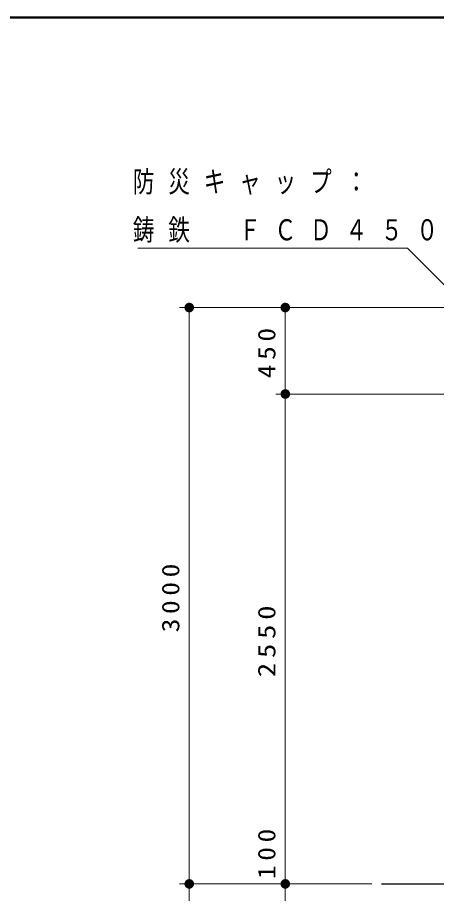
# Model space of a CAD drawing. Units: millimetres on the paper, scale 1:50. Extents: x -365 to 10, y -38 to 257.
# Drawn here: x -129.4 to -85.8, y 165.8 to 257 of the extents above; entities that cross this region are included whole.
import ezdxf

# ---------------------------------------------------------------- set-up
doc = ezdxf.new("R2010")
doc.units = ezdxf.units.MM
doc.layers.add('LY_1', color=7, linetype='Continuous', lineweight=25)
doc.layers.add('LY_2', color=7, linetype='Continuous', lineweight=13)
doc.styles.add('ＭＳ ゴシック', font='')
doc.styles.get('ＭＳ ゴシック').set_extended_font_data('MS Gothic')

# ---------------------------------------------------------------- blocks, each defined once
blk = doc.blocks.new('filled_dot')
at = {"color": 0, "linetype": 'Continuous', "lineweight": -2, "const_width": 1.25}
blk.add_lwpolyline([(-0.625, 0, 1), (0.625, 0, 1)], format="xyb", close=True, dxfattribs=at)

msp = doc.modelspace()

# ---------------------------------------------------------------- linework, layer by layer
at = {"layer": 'LY_1', "lineweight": 13}
for p, q in [((-83.507, 226.804), (-112.507, 226.804)), ((-111.507, 166.804), (-111.507, 226.804)), ((-101.507, 217.804), (-101.507, 226.804)), ((-81.027, 217.804), (-102.507, 217.804)), ((-101.507, 166.804), (-101.507, 217.804)), ((-101.507, 164.804), (-101.507, 173.076)), ((-92.507, 166.804), (-112.507, 166.804)), ((-92.507, 166.804), (-112.507, 166.804)), ((-111.507, 149.804), (-111.507, 166.804))]:
    msp.add_line(p, q, dxfattribs=at)
at = {"layer": 'LY_1'}
msp.add_line((-91.507, 166.804), (-84.67, 166.804), dxfattribs=at)
at = {"layer": 'LY_1', "lineweight": 13}
msp.add_lwpolyline([(-82.51, 226.695), (-88.793, 232.977), (-116.868, 232.977)], dxfattribs=at)
at = {"layer": 'LY_2', "lineweight": 50}
msp.add_line((0, 257), (-365, 257), dxfattribs=at)

# ---------------------------------------------------------------- block references
at = {"layer": 'LY_1', "lineweight": 13, "xscale": 0.4, "yscale": 0.4}
for p, rotation in [((-111.507, 226.804), 270), ((-101.507, 226.804), 270), ((-101.507, 217.804), 90), ((-101.507, 217.804), 270), ((-111.507, 166.804), 90), ((-111.507, 166.804), 270), ((-101.507, 166.804), 90), ((-101.507, 166.804), 270)]:
    msp.add_blockref('filled_dot', p, dxfattribs=dict(at, rotation=rotation))

# ---------------------------------------------------------------- texts
at = {"layer": 'LY_1', "char_height": 2.199, "attachment_point": 4, "style": 'ＭＳ ゴシック'}
for s, insert in [('\\T1.64;\\W0.75;防災キャップ：', (-117.378, 239.777)), ('\\T1.64;\\W0.75;鋳鉄\u3000ＦＣＤ４５０', (-117.378, 234.777))]:
    msp.add_mtext(s, dxfattribs=dict(at, insert=insert))
at = {"layer": 'LY_1', "char_height": 1.833, "attachment_point": 8, "rotation": 90, "style": 'ＭＳ ゴシック'}
for s, insert in [('\\T1.33;\\W1.15;450', (-102.507, 222.304)), ('\\T1.33;\\W1.15;3000', (-112.507, 196.804)), ('\\T1.33;\\W1.2;2550', (-102.507, 192.304)), ('\\T1.33;\\W1.15;100', (-102.507, 170.16))]:
    msp.add_mtext(s, dxfattribs=dict(at, insert=insert))

doc.saveas('drawing.dxf')
